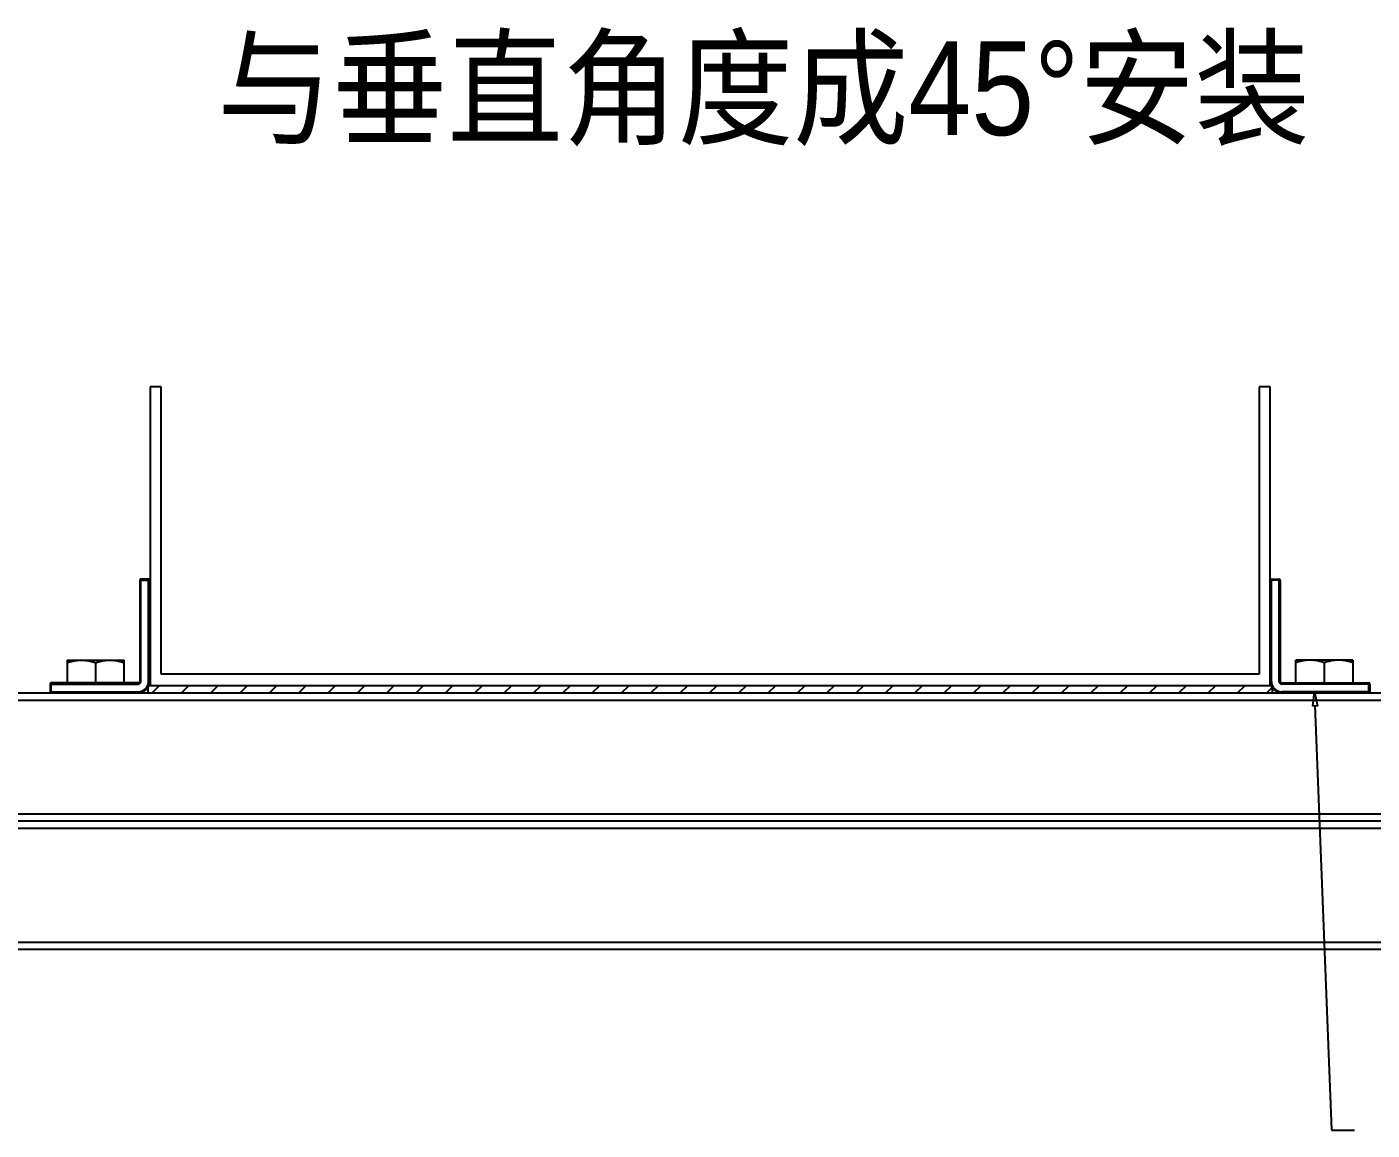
# Model space of a CAD drawing. Extents: x 185245 to 1992634, y -19957 to 755165.
# Drawn here: x 1878473 to 1880623, y 569642 to 571405 of the extents above; entities that cross this region are included whole.
import ezdxf

# ---------------------------------------------------------------- set-up
doc = ezdxf.new("R2010")
doc.units = 0
doc.header["$LTSCALE"] = 1000
doc.header["$MEASUREMENT"] = 0
doc.layers.add('02___PRT_ALL_AXES', color=7, linetype='Continuous')
doc.layers.add('图框', color=4, linetype='Continuous')
doc.styles.add('_TEL_DIM', font='SIMPLEX', dxfattribs={"width": 0.8, "height": 3.5, "bigfont": 'HZTXT'})

msp = doc.modelspace()

# ---------------------------------------------------------------- hatches: boundary and pattern name
at = {"layer": '图框'}
h = msp.add_hatch(dxfattribs=at)
h.set_pattern_fill('ANSI31', color=0, scale=265.162105, style=0)
h.set_pattern_definition([(45, (262782.82, -3605130.905), (-23.43724034, 23.43724034), [])])
h.paths.add_polyline_path([(1878667.1, 570352.6), (1878670.1, 570352.6), (1880459.9, 570352.6), (1880462.9, 570352.6), (1880462.9, 570340.6), (1878667.1, 570340.6)])

# ---------------------------------------------------------------- linework, layer by layer
at = {"color": 0, "linetype": 'Continuous'}
for p, q in [((1878670.1, 570829.8), (1878670.1, 570352.6)), ((1878688, 570829.8), (1878670.1, 570829.8)), ((1878688, 570370.4), (1878688, 570829.8)), ((1880459.9, 570829.8), (1880442, 570829.8)), ((1880442, 570829.8), (1880442, 570370.4)), ((1880459.9, 570352.6), (1880459.9, 570829.8)), ((1878653.5, 570520.5), (1878653.5, 570358.8)), ((1878653.5, 570520.5), (1878669.4, 570520.5)), ((1878655.3, 570358.8), (1878655.3, 570522.3)), ((1878667.5, 570522.3), (1878655.3, 570522.3)), ((1878667.5, 570358.8), (1878667.5, 570522.3)), ((1880475.8, 570520.5), (1880459.9, 570520.5)), ((1880461.7, 570358.8), (1880461.7, 570522.3)), ((1880461.7, 570522.3), (1880474, 570522.3)), ((1880474, 570358.8), (1880474, 570522.3)), ((1880475.8, 570520.5), (1880475.8, 570358.8)), ((1880442, 570370.4), (1878688, 570370.4)), ((1878510.3, 570354.7), (1878510.3, 570342.4)), ((1878510.3, 570354.7), (1878651.2, 570354.7)), ((1878512.2, 570340.6), (1878512.2, 570356.5)), ((1878651.2, 570356.5), (1878512.2, 570356.5)), ((1878651.2, 570354.7), (1878651.2, 570356.5)), ((1878655.3, 570358.8), (1878653.5, 570358.8)), ((1878667.1, 570340.6), (1878667.1, 570352.6)), ((1878667.1, 570352.6), (1878670.1, 570352.6)), ((1878667.5, 570358.8), (1878669.4, 570358.8)), ((1878670.1, 570352.6), (1880459.9, 570352.6)), ((1880461.7, 570358.8), (1880459.9, 570358.8)), ((1880459.9, 570352.6), (1880462.9, 570352.6)), ((1880462.9, 570352.6), (1880462.9, 570340.6)), ((1880474, 570358.8), (1880475.8, 570358.8)), ((1880478.1, 570354.7), (1880478.1, 570356.5)), ((1880478.1, 570356.5), (1880617.1, 570356.5)), ((1880618.9, 570354.7), (1880478.1, 570354.7)), ((1880617.1, 570340.6), (1880617.1, 570356.5)), ((1880618.9, 570354.7), (1880618.9, 570342.4)), ((1877552.5, 570340.6), (1881599.1, 570340.6)), ((1877552.5, 570329.2), (1881599.1, 570329.2)), ((1878510.3, 570342.4), (1878651.2, 570342.4)), ((1878651.2, 570342.4), (1878651.2, 570340.6)), ((1878667.1, 570340.6), (1880462.9, 570340.6)), ((1880478.1, 570342.4), (1880478.1, 570340.6)), ((1880618.9, 570342.4), (1880478.1, 570342.4)), ((1877552.5, 570147.1), (1881599.1, 570147.1)), ((1881599.1, 570135.7), (1877552.5, 570135.7)), ((1881599.1, 570135.7), (1877552.5, 570135.7)), ((1877552.5, 570124.3), (1881599.1, 570124.3)), ((1877552.5, 569942.2), (1881599.1, 569942.2)), ((1877552.5, 569930.8), (1881599.1, 569930.8))]:
    msp.add_line(p, q, dxfattribs=at)
at = {"color": 4}
msp.add_lwpolyline([(1880527.7, 570319.6), (1880530.5, 570342.3), (1880535.2, 570319.9)], close=True, dxfattribs=at)
at = {"color": 4, "extrusion": (0.999235, 0.039096, 0), "elevation": 1901390.7}
msp.add_lwpolyline([(496363.1, 0), (495684.7, 0)], dxfattribs=at)
at = {"color": 4, "extrusion": (0, 1, 0), "elevation": 569641.9}
msp.add_lwpolyline([(-1880557.9, 0), (-1880594.5, 0)], dxfattribs=at)
at = {"color": 0, "linetype": 'Continuous'}
for centre, radius, start, end in [((1878655.3, 570520.5), 1.82, 90, 180), ((1878667.5, 570520.5), 1.82, 0, 90), ((1880461.7, 570520.5), 1.82, 90, 180), ((1880474, 570520.5), 1.82, 0, 90), ((1878512.2, 570354.7), 1.82, 90, 180), ((1878651.2, 570358.8), 16.4, 270, 0), ((1878651.2, 570358.8), 4.09, 270, 0), ((1878651.2, 570358.8), 2.27, 270, 0), ((1878651.2, 570358.8), 18.2, 270, 337.5), ((1880478.1, 570358.8), 18.2, 202.5, 270), ((1880478.1, 570358.8), 16.4, 180, 270), ((1880478.1, 570358.8), 4.09, 180, 270), ((1880478.1, 570358.8), 2.27, 180, 270), ((1880617.1, 570354.7), 1.82, 0, 90), ((1878512.2, 570342.4), 1.82, 180, 270), ((1880617.1, 570342.4), 1.82, 270, 0)]:
    msp.add_arc(centre, radius, start, end, dxfattribs=at)
at = {"layer": '02___PRT_ALL_AXES', "color": 0, "linetype": 'Continuous'}
for p, q in [((1878537.6, 570392.9), (1878537.6, 570356.5)), ((1878537.6, 570392.9), (1878628.5, 570392.9)), ((1878628.5, 570356.5), (1878628.5, 570392.9)), ((1880500.8, 570356.5), (1880500.8, 570392.9)), ((1880591.7, 570392.9), (1880500.8, 570392.9)), ((1880591.7, 570392.9), (1880591.7, 570356.5)), ((1878583, 570388.8), (1878583, 570356.5)), ((1880546.2, 570388.8), (1880546.2, 570356.5))]:
    msp.add_line(p, q, dxfattribs=at)
for points, start_tangent, end_tangent in [([(1878537.6, 570388.8), (1878542.3, 570390.3), (1878546.9, 570391.4), (1878551.4, 570392.2), (1878555.9, 570392.7), (1878560.3, 570392.9)], (0.948683, 0.316228), (1, 0)), ([(1878560.3, 570392.9), (1878564.8, 570392.7), (1878569.2, 570392.2), (1878573.7, 570391.4), (1878578.3, 570390.3), (1878583, 570388.8)], (1, -0.000001), (0.948683, -0.316228)), ([(1878583, 570388.8), (1878587.8, 570390.3), (1878592.3, 570391.4), (1878596.8, 570392.2), (1878601.3, 570392.7), (1878605.8, 570392.9)], (0.948683, 0.316228), (1, 0)), ([(1878605.8, 570392.9), (1878610.2, 570392.7), (1878614.7, 570392.2), (1878619.2, 570391.4), (1878623.7, 570390.3), (1878628.5, 570388.8)], (1, -0.000001), (0.948683, -0.316228)), ([(1880523.5, 570392.9), (1880519.1, 570392.7), (1880514.6, 570392.2), (1880510.1, 570391.4), (1880505.5, 570390.3), (1880500.8, 570388.8)], (-1, -0.000001), (-0.948683, -0.316228)), ([(1880546.2, 570388.8), (1880541.5, 570390.3), (1880536.9, 570391.4), (1880532.4, 570392.2), (1880528, 570392.7), (1880523.5, 570392.9)], (-0.948683, 0.316228), (-1, 0)), ([(1880569, 570392.9), (1880564.5, 570392.7), (1880560, 570392.2), (1880555.5, 570391.4), (1880551, 570390.3), (1880546.2, 570388.8)], (-1, -0.000001), (-0.948683, -0.316228)), ([(1880591.7, 570388.8), (1880586.9, 570390.3), (1880582.4, 570391.4), (1880577.9, 570392.2), (1880573.4, 570392.7), (1880569, 570392.9)], (-0.948683, 0.316228), (-1, 0))]:
    msp.add_spline(points, degree=3, dxfattribs=dict(at, start_tangent=start_tangent, end_tangent=end_tangent))

# ---------------------------------------------------------------- texts
at = {"color": 4, "insert": (1878776.9, 571381.9), "char_height": 150, "width": 2004.75, "attachment_point": 1, "style": '_TEL_DIM'}
msp.add_mtext('\\fￋￎￌﾣﾤ|b0|i0|c134|p2;\\W0.9000000000;\\T1.0000000000;\\o\\l与垂直角度成45°安装', dxfattribs=at)

doc.saveas('drawing.dxf')
